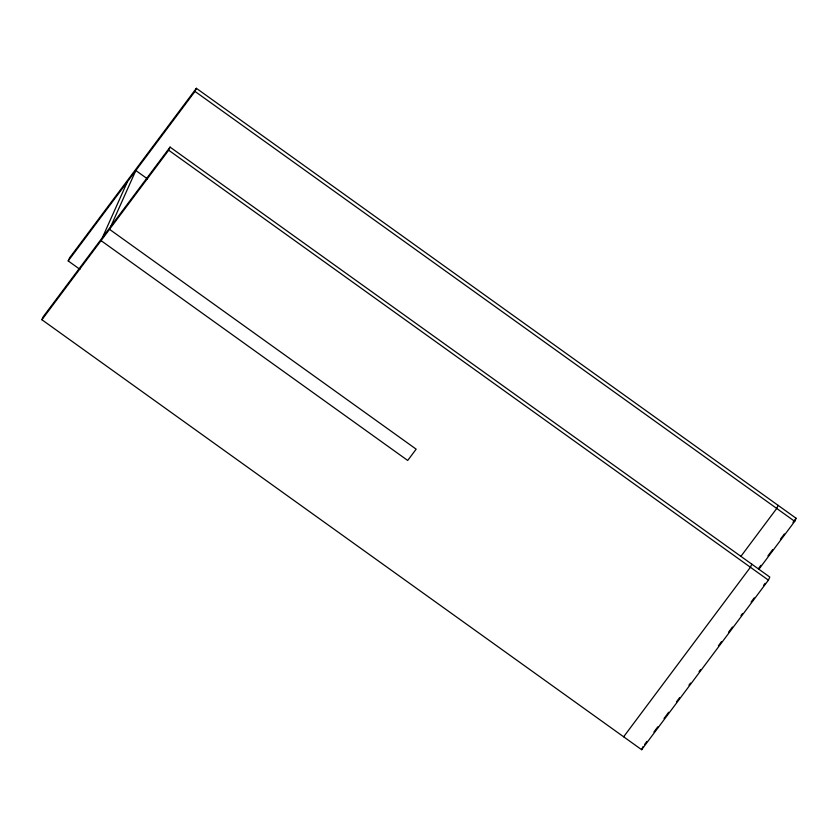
<?xml version="1.0" encoding="UTF-8"?>
<svg xmlns="http://www.w3.org/2000/svg" width="838" height="838" viewBox="0 0 838 838"><rect width="100%" height="100%" fill="white"/><g stroke="black" fill="none" stroke-linecap="round" stroke-linejoin="round"><path stroke-width="1.26" d="M41.9 319.739L43.283 316.649L170.062 147.111L769.797 577.068L768.415 580.158L641.636 749.696L41.9 319.739L168.679 150.212L170.062 147.111M79.903 269.323L68.203 260.932L69.585 257.842L196.364 88.304L796.1 518.261L794.717 521.351L758.903 569.232M102.446 237.531L127.366 181.825M110.899 226.229L135.819 170.523L147.519 178.903M68.203 260.932L194.982 91.405L196.364 88.304M641.636 749.696L643.018 746.595M751.801 564.163L750.419 567.263L623.64 736.791M778.104 505.356L776.721 508.457L740.918 556.338M758.537 568.489L760.883 565.346M767.922 555.929L772.626 549.655M780.45 539.19L784.358 533.953M792.968 522.441L796.1 518.261M644.579 744.511L646.915 741.389M653.912 732.024L657.809 726.818M664.031 718.491L668.703 712.248M676.486 701.835L679.608 697.666M688.951 685.18L690.502 683.096M699.07 671.647L700.62 669.562M718.417 645.773L721.528 641.604M728.536 632.24L732.433 627.034M740.991 615.584L742.552 613.5M751.11 602.051L754.221 597.882M763.565 585.395L765.125 583.311M194.982 91.405L794.717 521.351M168.679 150.212L768.415 580.158M109.516 229.329L416.161 449.158L407.708 460.46L101.063 240.632"/></g></svg>
